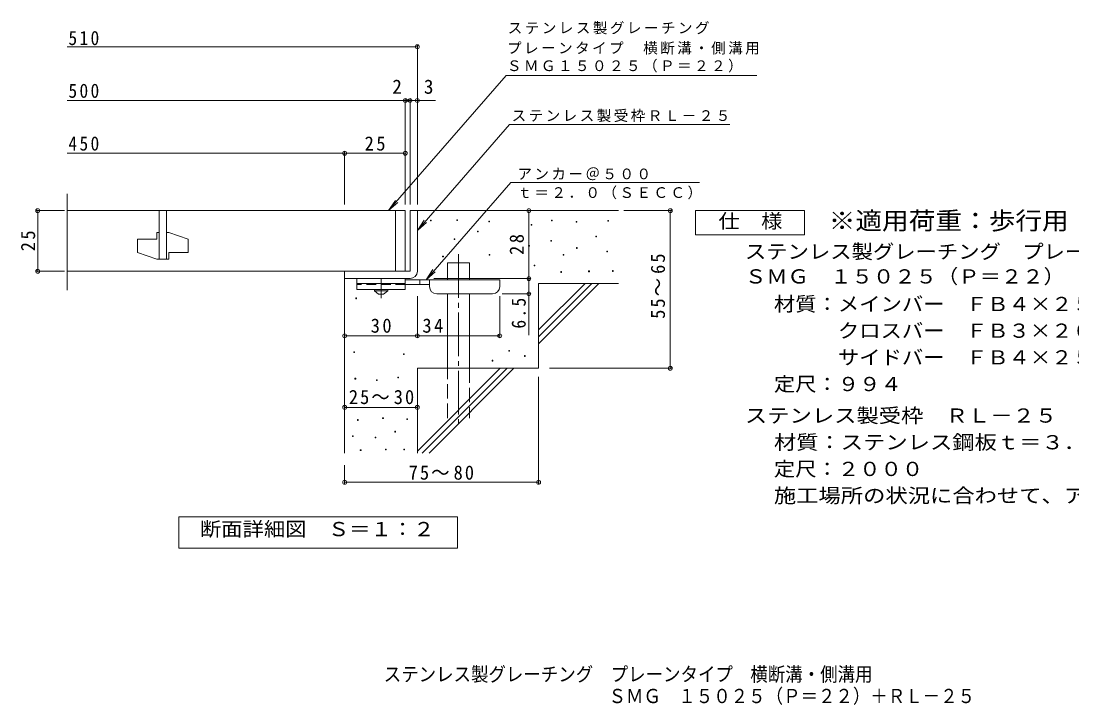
# Model space of a CAD drawing. Units: millimetres on the paper, enlarged 10 times, with parts at other scales. Extents: x -1600 to 1672, y -1371 to 1127.
# Drawn here: x -1600 to 568, y -1371 to 39 of the extents above; entities that cross this region are included whole.
import ezdxf
from ezdxf.enums import TextEntityAlignment as Align

# ---------------------------------------------------------------- set-up
doc = ezdxf.new("R2010")
doc.units = ezdxf.units.MM
doc.header["$LTSCALE"] = 10
doc.header["$PDMODE"] = 32
doc.header["$PDSIZE"] = 8
for name, pattern in [('CHAIN1', [8, 5, -1, 1, -1]), ('CHAIN2', [12, 9, -1, 1, -1]), ('DASHED2', [3, 2, -1]), ('DASHED3', [4, 3, -1])]:
    doc.linetypes.add(name, pattern=pattern)
for name, color, linetype, lineweight in [('D-0', 7, 'Continuous', 9), ('D-1', 2, 'Continuous', 9), ('D-2', 3, 'Continuous', 9), ('D-4', 7, 'Continuous', 9), ('D-5', 7, 'Continuous', 9), ('D-6', 6, 'Continuous', 9), ('D-9', 4, 'Continuous', 9)]:
    doc.layers.add(name, color=color, linetype=linetype, lineweight=lineweight)
doc.layers.add('F-5_F-5ﾚｲﾔ', color=2, linetype='Continuous')
doc.styles.add('ＭＳ ゴシック', font='')
doc.styles.get('ＭＳ ゴシック').set_extended_font_data('MS Gothic')

msp = doc.modelspace()

# ---------------------------------------------------------------- linework, layer by layer
at = {"layer": 'D-0'}
for points in [[(-754.86, -372.48), (-754.86, -370.98), (-753.36, -370.98), (-753.36, -372.48)], [(-700.72, -371.8), (-700.72, -370.3), (-699.22, -370.3), (-699.22, -371.8)], [(-634.4, -374.51), (-634.4, -373.01), (-632.9, -373.01), (-632.9, -374.51)], [(-547.1, -381.28), (-547.1, -379.78), (-545.6, -379.78), (-545.6, -381.28)], [(-505.14, -372.48), (-505.14, -370.98), (-503.64, -370.98), (-503.64, -372.48)], [(-454.39, -375.19), (-454.39, -373.69), (-452.89, -373.69), (-452.89, -375.19)], [(-389.42, -373.16), (-389.42, -371.66), (-387.92, -371.66), (-387.92, -373.16)], [(-706.14, -411.05), (-706.14, -409.55), (-704.64, -409.55), (-704.64, -411.05)], [(-658.09, -395.49), (-658.09, -393.99), (-656.59, -393.99), (-656.59, -395.49)], [(-413.78, -405.64), (-413.78, -404.14), (-412.28, -404.14), (-412.28, -405.64)], [(-552.52, -424.59), (-552.52, -423.09), (-551.02, -423.09), (-551.02, -424.59)], [(-506.5, -414.44), (-506.5, -412.94), (-505, -412.94), (-505, -414.44)], [(-453.71, -429.33), (-453.71, -427.83), (-452.21, -427.83), (-452.21, -429.33)], [(-729.82, -446.92), (-729.82, -445.42), (-728.32, -445.42), (-728.32, -446.92)], [(-633.72, -443.54), (-633.72, -442.04), (-632.22, -442.04), (-632.22, -443.54)], [(-481.46, -443.54), (-481.46, -442.04), (-479.96, -442.04), (-479.96, -443.54)], [(-391.45, -436.77), (-391.45, -435.27), (-389.95, -435.27), (-389.95, -436.77)], [(-541.01, -465.19), (-541.01, -463.69), (-539.51, -463.69), (-539.51, -465.19)], [(-428.67, -477.37), (-428.67, -475.87), (-427.17, -475.87), (-427.17, -477.37)], [(-379.27, -476.7), (-379.27, -475.2), (-377.77, -475.2), (-377.77, -476.7)], [(-486.19, -478.73), (-486.19, -477.23), (-484.69, -477.23), (-484.69, -478.73)], [(-909.2, -533.08), (-909.2, -531.58), (-907.7, -531.58), (-907.7, -533.08)], [(-913.14, -644.25), (-913.14, -642.74), (-911.64, -642.74), (-911.64, -644.25)], [(-810.86, -648.39), (-810.86, -646.89), (-809.36, -646.89), (-809.36, -648.39)], [(-593.17, -641.22), (-593.17, -639.72), (-591.67, -639.72), (-591.67, -641.22)], [(-627.68, -661.53), (-627.68, -660.03), (-626.18, -660.03), (-626.18, -661.53)], [(-561.31, -651.98), (-561.31, -650.48), (-559.81, -650.48), (-559.81, -651.98)], [(-910.73, -698.67), (-910.73, -697.17), (-909.23, -697.17), (-909.23, -698.67)], [(-866.57, -701.72), (-866.57, -700.22), (-865.07, -700.22), (-865.07, -701.72)], [(-822.41, -696.39), (-822.41, -694.89), (-820.91, -694.89), (-820.91, -696.39)], [(-853.63, -780.13), (-853.63, -778.63), (-852.12, -778.63), (-852.12, -780.13)], [(-905.4, -783.94), (-905.4, -782.44), (-903.9, -782.44), (-903.9, -783.94)], [(-803.76, -782.04), (-803.76, -780.54), (-802.26, -780.54), (-802.26, -782.04)], [(-916.05, -817.44), (-916.05, -815.94), (-914.55, -815.94), (-914.55, -817.44)], [(-868.85, -819.72), (-868.85, -818.22), (-867.35, -818.22), (-867.35, -819.72)], [(-828.5, -807.92), (-828.5, -806.42), (-827, -806.42), (-827, -807.92)], [(-899.69, -845.99), (-899.69, -844.49), (-898.19, -844.49), (-898.19, -845.99)], [(-847.91, -844.47), (-847.91, -842.97), (-846.41, -842.97), (-846.41, -844.47)], [(-809.85, -844.47), (-809.85, -842.97), (-808.35, -842.97), (-808.35, -844.47)]]:
    msp.add_lwpolyline(points, close=True, dxfattribs=at)
at = {"layer": 'D-1'}
for p, q in [((-796.99, -351.53), (-796.99, -476.53)), ((-781.99, -351.53), (-796.99, -351.53)), ((-781.99, -476.53), (-781.99, -351.53)), ((-796.99, -476.53), (-931.99, -476.53)), ((-931.99, -491.53), (-931.99, -476.53)), ((-931.99, -491.53), (-796.99, -491.53))]:
    msp.add_line(p, q, dxfattribs=at)
msp.add_arc((-796.99, -476.53), 15, 270, 0, dxfattribs=at)
at = {"layer": 'D-2'}
for p, q in [((-1504.66, -515.66), (-1504.66, -316.95)), ((-806.99, -351.53), (-1504.66, -351.53)), ((-1314.49, -351.53), (-1314.49, -451.53)), ((-1299.49, -351.53), (-1299.49, -451.53)), ((-826.99, -351.53), (-826.99, -476.53)), ((-806.99, -351.53), (-806.99, -476.53)), ((-1359.49, -410.28), (-1359.49, -437.78)), ((-1359.49, -410.28), (-1319.49, -410.28)), ((-1319.49, -396.53), (-1319.49, -410.28)), ((-1314.49, -396.53), (-1319.49, -396.53)), ((-1294.49, -396.53), (-1299.49, -396.53)), ((-1294.49, -396.53), (-1254.49, -410.28)), ((-1254.49, -410.28), (-1254.49, -437.78)), ((-1359.49, -437.78), (-1319.49, -451.53)), ((-1294.49, -451.53), (-1319.49, -451.53)), ((-1294.49, -437.78), (-1294.49, -451.53)), ((-1294.49, -437.78), (-1254.49, -437.78)), ((-1504.66, -476.53), (-806.99, -476.53))]:
    msp.add_line(p, q, dxfattribs=at)
at = {"layer": 'D-4'}
for p, q in [((-1504.66, -13.66), (-781.99, -13.66)), ((-781.99, -338.57), (-781.99, -10.66)), ((-1504.66, -124.36), (-806.99, -124.36)), ((-806.99, -338.57), (-806.99, -121.36)), ((-806.99, -124.36), (-801.99, -124.36)), ((-801.99, -124.36), (-744.33, -124.36)), ((-796.99, -338.57), (-796.99, -121.36)), ((-1504.66, -233.11), (-931.99, -233.11)), ((-931.99, -338.57), (-931.99, -230.11)), ((-931.99, -233.11), (-806.99, -233.11)), ((-1510.01, -351.53), (-1568.06, -351.53)), ((-1565.06, -476.53), (-1565.06, -351.53)), ((-552.02, -491.53), (-552.02, -351.53)), ((-355.96, -351.53), (-257.3, -351.53)), ((-260.3, -676.53), (-260.3, -351.53)), ((-1510.01, -476.53), (-1568.06, -476.53)), ((-747.98, -491.53), (-549.02, -491.53)), ((-552.02, -491.53), (-552.02, -608.28)), ((-781.98, -612.63), (-781.98, -528.03)), ((-611.98, -612.63), (-611.98, -528.03)), ((-549.02, -523.03), (-606.98, -523.03)), ((-509.75, -676.53), (-257.3, -676.53)), ((-531.99, -694.03), (-531.99, -914.61)), ((-931.99, -757.15), (-781.99, -757.15)), ((-931.99, -876.53), (-931.99, -914.61)), ((-931.99, -911.61), (-531.99, -911.61))]:
    msp.add_line(p, q, dxfattribs=at)
msp.add_lwpolyline([(-931.98, -609.63), (-781.98, -609.63), (-611.98, -609.63)], dxfattribs=at)
for p in [(-781.99, -13.66), (-806.99, -124.36), (-796.99, -124.36), (-781.99, -124.36), (-931.99, -233.11), (-806.99, -233.11), (-1565.06, -351.53), (-552.02, -351.53), (-260.3, -351.53), (-1565.06, -476.53), (-552.02, -491.53), (-552.02, -523.03), (-931.98, -609.63), (-781.98, -609.63), (-611.98, -609.63), (-260.3, -676.53), (-931.99, -757.15), (-781.99, -757.15), (-931.99, -911.61), (-531.99, -911.61)]:
    msp.add_point(p, dxfattribs=at)
at = {"layer": 'D-5'}
for p, q in [((-598.72, -72.91), (-81.93, -72.91)), ((-591.9, -173.77), (-137.3, -173.77)), ((-589.32, -293.48), (-763.87, -494.03)), ((-589.32, -293.48), (-200.08, -293.48)), ((-841.22, -351.53), (-827.41, -330.69)), ((-781.99, -392.17), (-763.25, -375.62)), ((-763.87, -494.03), (-750.06, -473.19)), ((-763.87, -494.03), (-745.14, -477.47))]:
    msp.add_line(p, q, dxfattribs=at)
for points in [[(-598.72, -72.91), (-841.22, -351.53), (-822.49, -334.98)], [(-591.9, -173.77), (-781.99, -392.17), (-768.18, -371.33)]]:
    msp.add_lwpolyline(points, dxfattribs=at)
for points in [[(-208.42, -401.53), (-208.42, -351.53), (16.58, -351.53), (16.58, -401.53)], [(-1273.98, -1047.47), (-1273.98, -982.47), (-698.98, -982.47), (-698.98, -1047.47)]]:
    msp.add_lwpolyline(points, close=True, dxfattribs=at)
at = {"layer": 'D-6'}
for p, q in [((-781.99, -351.53), (-366.99, -351.53)), ((-719.7, -494.03), (-719.7, -459.03)), ((-719.7, -459.03), (-674.69, -459.03)), ((-674.69, -494.03), (-674.69, -459.03)), ((-931.99, -491.53), (-931.99, -851.53)), ((-531.99, -597.54), (-435.98, -501.53)), ((-531.99, -501.53), (-366.99, -501.53)), ((-531.99, -611.68), (-421.84, -501.53)), ((-531.99, -501.53), (-531.99, -676.53)), ((-531.99, -625.82), (-407.7, -501.53)), ((-719.7, -676.53), (-719.7, -523.03)), ((-674.69, -676.53), (-674.69, -523.03)), ((-781.99, -676.53), (-781.99, -851.53)), ((-781.99, -676.53), (-531.99, -676.53)), ((-781.99, -847.54), (-610.98, -676.53)), ((-771.84, -851.53), (-596.84, -676.53)), ((-757.7, -851.53), (-582.7, -676.53))]:
    msp.add_line(p, q, dxfattribs=at)
at = {"layer": 'D-6', "linetype": 'CHAIN2'}
msp.add_line((-697.2, -441.57), (-697.2, -789.86), dxfattribs=at)
at = {"layer": 'D-6', "linetype": 'DASHED3'}
for p, q in [((-719.7, -779.03), (-719.7, -676.53)), ((-674.69, -676.53), (-674.69, -779.03))]:
    msp.add_line(p, q, dxfattribs=at)
at = {"layer": 'D-9', "color": 3}
for p, q in [((-906.98, -491.53), (-906.98, -514.03)), ((-806.98, -491.53), (-906.98, -491.53)), ((-806.98, -491.53), (-806.98, -514.03)), ((-806.98, -501.53), (-906.98, -501.53)), ((-806.98, -514.03), (-906.98, -514.03))]:
    msp.add_line(p, q, dxfattribs=at)
at = {"layer": 'D-9', "linetype": 'CHAIN1'}
msp.add_line((-856.98, -531.77), (-856.98, -491.53), dxfattribs=at)
at = {"layer": 'D-9'}
for p, q in [((-611.98, -494.03), (-806.98, -494.03)), ((-776.98, -504.03), (-776.98, -494.03)), ((-756.98, -508.03), (-756.98, -494.03)), ((-611.98, -508.03), (-611.98, -494.03)), ((-756.95, -504.03), (-806.98, -504.03)), ((-741.98, -523.03), (-626.98, -523.03))]:
    msp.add_line(p, q, dxfattribs=at)
at = {"layer": 'D-9', "color": 3, "linetype": 'DASHED2'}
msp.add_line((-806.98, -504.03), (-906.98, -504.03), dxfattribs=at)
at = {"layer": 'D-9', "color": 2}
for p, q in [((-870.73, -516.53), (-870.73, -514.03)), ((-870.73, -516.53), (-861.98, -524.03)), ((-870.73, -516.53), (-843.23, -516.53)), ((-851.98, -524.03), (-843.23, -516.53)), ((-843.23, -516.53), (-843.23, -514.03)), ((-861.98, -524.03), (-851.98, -524.03))]:
    msp.add_line(p, q, dxfattribs=at)
at = {"layer": 'D-9'}
for centre, start, end in [((-741.98, -508.03), 180, 270), ((-626.98, -508.03), 270, 0)]:
    msp.add_arc(centre, 15, start, end, dxfattribs=at)

# ---------------------------------------------------------------- texts
at = {"layer": 'D-4', "color": 2, "style": 'ＭＳ ゴシック'}
for s, p in [('2', (-833.83, -119.36)), ('3', (-768.69, -119.36))]:
    msp.add_text(s, height=29.33, dxfattribs=at).set_placement(p, align=Align.BOTTOM_LEFT)
at = {"layer": 'D-4', "color": 2, "char_height": 29.33, "attachment_point": 7, "style": 'ＭＳ ゴシック'}
for s, insert in [('\\T1.27;\\W0.9;510', (-1501.76, -10.61)), ('\\T1.27;\\W0.9;500', (-1501.76, -119.36)), ('\\T1.27;\\W0.9;450', (-1501.76, -228.11)), ('\\T1.27;\\W0.95;25', (-890.74, -228.11)), ('\\T1.27;\\W0.95;30', (-878.23, -603.63)), ('\\T1.27;\\W0.95;34', (-771.61, -603.63)), ('\\T1.22;\\W0.95;25～30', (-923.24, -750.79)), ('\\T1.22;\\W0.95;75～80', (-799.86, -906.61))]:
    msp.add_mtext(s, dxfattribs=dict(at, insert=insert))
at = {"layer": 'D-4', "color": 2, "char_height": 29.33, "attachment_point": 7, "rotation": 90, "style": 'ＭＳ ゴシック'}
for s, insert in [('\\T1.27;\\W0.95;25', (-1570.06, -435.28)), ('\\T1.27;\\W0.95;28', (-562.02, -442.78)), ('\\T1.22;\\W0.95;55～65', (-270.83, -574.53)), ('\\T1.27;\\W0.9;6.5', (-558.02, -594.72))]:
    msp.add_mtext(s, dxfattribs=dict(at, insert=insert))
at = {"layer": 'D-5', "color": 2, "style": 'ＭＳ ゴシック'}
for s, width, p in [('仕\u3000様', 1.1, (-160.92, -396.53)), ('ステンレス製グレーチング\u3000プレーンタイプ\u3000横断溝・側溝用', 1.1, (-106.33, -459.45)), ('ＳＭＧ\u3000１５０２５（Ｐ＝２２）', 1.1, (-106.33, -510.54)), ('材質：メインバー\u3000ＦＢ４×２５（ＳＵＳ３０４）', 1.1, (-46.62, -567.45)), ('\u3000\u3000\u3000クロスバー\u3000ＦＢ３×２０（ＳＵＳ３０４）', 1.1, (-46.62, -622.46)), ('\u3000\u3000\u3000サイドバー\u3000ＦＢ４×２５（ＳＵＳ３０４）', 1.1, (-46.62, -677.46)), ('定尺：９９４', 1.1, (-46.62, -732.46)), ('ステンレス製受枠\u3000ＲＬ－２５', 1.15, (-106.33, -797.45)), ('材質：ステンレス鋼板ｔ＝３．０（ＳＵＳ３０４）', 1.15, (-46.62, -852.45)), ('定尺：２０００', 1.1, (-46.62, -907.45)), ('施工場所の状況に合わせて、アンカーをプライヤー等で折り曲げてご使用ください。', 1.15, (-46.62, -962.45)), ('断面詳細図\u3000Ｓ＝１：２', 1.1, (-1230.56, -1031.5))]:
    msp.add_text(s, height=29.33, dxfattribs=dict(at, width=width)).set_placement(p, align=Align.BOTTOM_LEFT)
at = {"layer": 'D-5', "color": 3, "style": 'ＭＳ ゴシック', "width": 1.1}
msp.add_text('※適用荷重：歩行用', height=36.66, dxfattribs=at).set_placement((66.58, -401.53), align=Align.BOTTOM_LEFT)
at = {"layer": 'D-5', "char_height": 21.99, "attachment_point": 7, "style": 'ＭＳ ゴシック'}
for s, insert in [('\\T1.17;ステンレス製グレーチング', (-595.41, 11.76)), ('\\T1.17;プレーンタイプ\u3000横断溝・側溝用', (-596.96, -29.9)), ('\\T1.17;ＳＭＧ１５０２５（Ｐ＝２２）', (-597.18, -66.62)), ('\\T1.17;ステンレス製受枠ＲＬ－２５', (-587.51, -169.01)), ('\\T1.17;アンカー＠５００', (-575.68, -288.82)), ('\\T1.17;ｔ＝２．０（ＳＥＣＣ）', (-575.68, -328.14))]:
    msp.add_mtext(s, dxfattribs=dict(at, insert=insert))
at = {"layer": 'F-5_F-5ﾚｲﾔ', "style": 'ＭＳ ゴシック', "width": 0.9}
for s, p in [('ステンレス製グレーチング\u3000プレーンタイプ\u3000横断溝・側溝用\u3000', (-851.34, -1330.69)), ('ＳＭＧ\u3000１５０２５（Ｐ＝２２）＋ＲＬ－２５', (-387.62, -1375.63))]:
    msp.add_text(s, height=29.33, dxfattribs=at).set_placement(p, align=Align.BOTTOM_LEFT)

doc.saveas('drawing.dxf')
